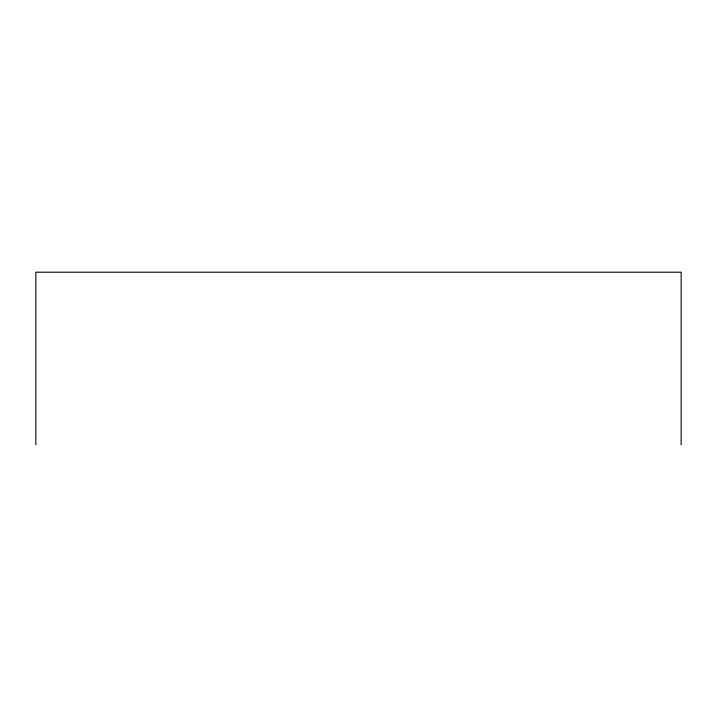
<?xml version="1.0" encoding="UTF-8"?>
<svg xmlns="http://www.w3.org/2000/svg" width="717" height="717" viewBox="0 0 717 717"><rect width="100%" height="100%" fill="white"/><g stroke="black" fill="none" stroke-linecap="round" stroke-linejoin="round"><path stroke-width="1.08" d="M681.15 444.791L681.15 272.209L35.85 272.209L35.85 444.791"/></g></svg>
